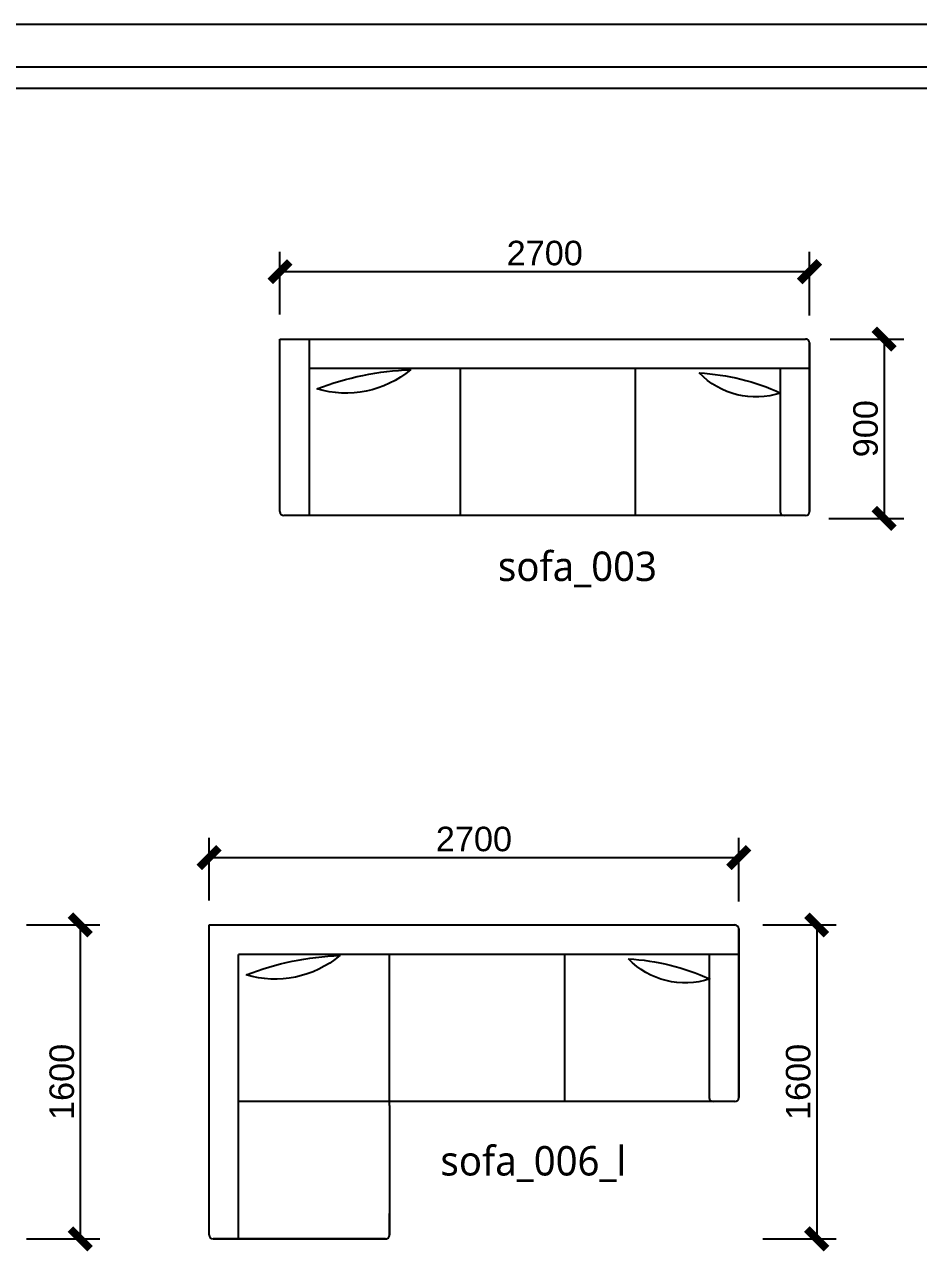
# Model space of a CAD drawing. Extents: x 96704 to 336282, y 34580 to 122302.
# Drawn here: x 125701 to 130258, y 98331 to 104589 of the extents above; entities that cross this region are included whole.
import ezdxf

# ---------------------------------------------------------------- set-up
doc = ezdxf.new("R2010")
doc.units = 0
doc.header["$LTSCALE"] = 1000
doc.header["$MEASUREMENT"] = 0
doc.layers.add('A-WINDOW-门窗', color=153, linetype='Continuous')
doc.layers.add('PM-家具', color=146, linetype='Continuous')
doc.styles.add('ar', font='arial.ttf')
doc.styles.get("Standard").update_dxf_attribs({"font": 'gbenor.shx', "bigfont": 'gbcbig.shx'})
doc.dimstyles.new('1-50', dxfattribs={"dimscale": 50, "dimtxt": 2.5, "dimasz": 2, "dimexe": 2, "dimexo": 2.5, "dimgap": 0.6, "dimtad": 1, "dimdec": 0, "dimrnd": 0.005, "dimzin": 0, "dimdsep": 46, "dimtxsty": 'ar', "dimblk": 'ARCHTICK', "dimcen": 0.125, "dimclrd": 44, "dimclre": 44, "dimclrt": 50, "dimadec": 0, "dimazin": 0, "dimtfac": 1, "dimtdec": 0, "dimtix": 1, "dimtmove": 1, "dimatfit": 3, "dimldrblk": 'DOT', "dimfxl": 1, "dimtvp": 1, "dimtolj": 1, "dimtzin": 0, "dimarcsym": 0})

# ---------------------------------------------------------------- blocks, each defined once
blk = doc.blocks.new('图框2')
at = {"color": 251}
blk.add_line((25026.8, 17757), (372.5, 17757), dxfattribs=at)
blk.add_line((24852.9, 17583.2), (546.3, 17583.2))
blk.add_lwpolyline([(-25.1, 145.5), (25374.5, 145.5), (25374.5, 18104.8), (-25.1, 18104.8)], close=True)
blk = doc.blocks.new('_ArchTick')
at = {"color": 0, "linetype": 'ByBlock', "const_width": 0.4}
blk.add_lwpolyline([(-0.5, -0.5), (0.5, 0.5)], dxfattribs=at)
blk = doc.blocks.new('*D108')
at = {"layer": 'A-WINDOW-门窗', "color": 3, "lineweight": -2, "transparency": 16777216}
for p, q in [((126641.8, 100124.9), (126641.8, 100443.4)), ((129341.8, 100119), (129341.8, 100443.4)), ((126641.8, 100343.4), (129341.8, 100343.4))]:
    blk.add_line(p, q, dxfattribs=at)
at = {"layer": 'Defpoints', "color": 0, "transparency": 16777216}
for p in [(129341.8, 100343.4), (126641.8, 99999.9), (129341.8, 99994)]:
    blk.add_point(p, dxfattribs=at)
at = {"layer": 'A-WINDOW-门窗', "color": 3, "lineweight": -2, "transparency": 16777216, "xscale": 100, "yscale": 100, "zscale": 100, "rotation": 180}
blk.add_blockref('_ArchTick', (126641.8, 100343.4), dxfattribs=at)
at = {"layer": 'A-WINDOW-门窗', "color": 3, "lineweight": -2, "transparency": 16777216, "xscale": 100, "yscale": 100, "zscale": 100}
blk.add_blockref('_ArchTick', (129341.8, 100343.4), dxfattribs=at)
at = {"layer": 'A-WINDOW-门窗', "color": 255, "transparency": 16777216, "insert": (127991.8, 100437.2), "char_height": 125, "width": 376.364, "attachment_point": 5, "style": 'ar'}
blk.add_mtext('\\A1;2700', dxfattribs=at)
blk = doc.blocks.new('_Dot')
at = {"color": 0, "linetype": 'ByBlock', "lineweight": -2}
blk.add_line((-0.5, 0), (-1, 0), dxfattribs=at)
at = {"color": 0, "linetype": 'ByBlock', "const_width": 0.5}
blk.add_lwpolyline([(-0.25, 0, 1), (0.25, 0, 1)], format="xyb", close=True, dxfattribs=at)
blk = doc.blocks.new('*D115')
at = {"layer": 'A-WINDOW-门窗', "color": 3, "lineweight": -2, "transparency": 16777216}
for p, q in [((129464.4, 99999.9), (129839.4, 99999.9)), ((129739.4, 99999.9), (129739.4, 98399.9)), ((129464.4, 98399.9), (129839.4, 98399.9))]:
    blk.add_line(p, q, dxfattribs=at)
at = {"layer": 'Defpoints', "color": 0, "transparency": 16777216}
for p in [(129339.4, 99999.9), (129339.4, 98399.9), (129739.4, 98399.9)]:
    blk.add_point(p, dxfattribs=at)
at = {"layer": 'A-WINDOW-门窗', "color": 3, "lineweight": -2, "transparency": 16777216, "xscale": 100, "yscale": 100, "zscale": 100}
for p, rotation in [((129739.4, 99999.9), 90), ((129739.4, 98399.9), 270)]:
    blk.add_blockref('_ArchTick', p, dxfattribs=dict(at, rotation=rotation))
at = {"layer": 'A-WINDOW-门窗', "color": 255, "transparency": 16777216, "insert": (129645.6, 99199.9), "char_height": 125, "attachment_point": 5, "rotation": 90, "style": 'ar'}
blk.add_mtext('\\A1;1600', dxfattribs=at)
blk = doc.blocks.new('*D117')
at = {"layer": 'A-WINDOW-门窗', "color": 3, "lineweight": -2, "transparency": 16777216}
for p, q in [((127002.9, 103111.3), (127002.9, 103429.8)), ((129702.9, 103105.4), (129702.9, 103429.8)), ((127002.9, 103329.8), (129702.9, 103329.8))]:
    blk.add_line(p, q, dxfattribs=at)
at = {"layer": 'Defpoints', "color": 0, "transparency": 16777216}
for p in [(129702.9, 103329.8), (127002.9, 102986.3), (129702.9, 102980.4)]:
    blk.add_point(p, dxfattribs=at)
at = {"layer": 'A-WINDOW-门窗', "color": 3, "lineweight": -2, "transparency": 16777216, "xscale": 100, "yscale": 100, "zscale": 100, "rotation": 180}
blk.add_blockref('_ArchTick', (127002.9, 103329.8), dxfattribs=at)
at = {"layer": 'A-WINDOW-门窗', "color": 3, "lineweight": -2, "transparency": 16777216, "xscale": 100, "yscale": 100, "zscale": 100}
blk.add_blockref('_ArchTick', (129702.9, 103329.8), dxfattribs=at)
at = {"layer": 'A-WINDOW-门窗', "color": 255, "transparency": 16777216, "insert": (128352.9, 103423.6), "char_height": 125, "width": 376.364, "attachment_point": 5, "style": 'ar'}
blk.add_mtext('\\A1;2700', dxfattribs=at)
blk = doc.blocks.new('*D125')
at = {"layer": 'A-WINDOW-门窗', "color": 3, "lineweight": -2, "transparency": 16777216}
for p, q in [((125709.9, 99999.9), (126084.9, 99999.9)), ((125984.9, 99999.9), (125984.9, 98399.9)), ((125709.9, 98399.9), (126084.9, 98399.9))]:
    blk.add_line(p, q, dxfattribs=at)
at = {"layer": 'Defpoints', "color": 0, "transparency": 16777216}
for p in [(125584.9, 99999.9), (125584.9, 98399.9), (125984.9, 98399.9)]:
    blk.add_point(p, dxfattribs=at)
at = {"layer": 'A-WINDOW-门窗', "color": 3, "lineweight": -2, "transparency": 16777216, "xscale": 100, "yscale": 100, "zscale": 100}
for p, rotation in [((125984.9, 99999.9), 90), ((125984.9, 98399.9), 270)]:
    blk.add_blockref('_ArchTick', p, dxfattribs=dict(at, rotation=rotation))
at = {"layer": 'A-WINDOW-门窗', "color": 255, "transparency": 16777216, "insert": (125891.1, 99199.9), "char_height": 125, "attachment_point": 5, "rotation": 90, "style": 'ar'}
blk.add_mtext('\\A1;1600', dxfattribs=at)
blk = doc.blocks.new('*D128')
at = {"layer": 'A-WINDOW-门窗', "color": 3, "lineweight": -2, "transparency": 16777216}
for p, q in [((129807.9, 102986.3), (130182.9, 102986.3)), ((130082.9, 102986.3), (130082.9, 102072.1)), ((129802.1, 102072.1), (130182.9, 102072.1))]:
    blk.add_line(p, q, dxfattribs=at)
at = {"layer": 'Defpoints', "color": 0, "transparency": 16777216}
for p in [(129682.9, 102986.3), (129677.1, 102072.1), (130082.9, 102072.1)]:
    blk.add_point(p, dxfattribs=at)
at = {"layer": 'A-WINDOW-门窗', "color": 3, "lineweight": -2, "transparency": 16777216, "xscale": 100, "yscale": 100, "zscale": 100}
for p, rotation in [((130082.9, 102986.3), 90), ((130082.9, 102072.1), 270)]:
    blk.add_blockref('_ArchTick', p, dxfattribs=dict(at, rotation=rotation))
at = {"layer": 'A-WINDOW-门窗', "color": 255, "transparency": 16777216, "insert": (129989.1, 102529.2), "char_height": 125, "attachment_point": 5, "rotation": 90, "style": 'ar'}
blk.add_mtext('\\A1;900', dxfattribs=at)

msp = doc.modelspace()

# ---------------------------------------------------------------- linework, layer by layer
at = {"layer": 'PM-家具'}
for p, q in [((127002.9, 102986.3), (129682.9, 102986.3)), ((127002.9, 102106.3), (127002.9, 102986.3)), ((127152.9, 102086.3), (127152.9, 102986.3)), ((129702.9, 102966.3), (129702.9, 102106.3)), ((129702.9, 102106.3), (129702.9, 102966.3)), ((129702.9, 102836.3), (127152.9, 102836.3)), ((127922.9, 102086.3), (127922.9, 102836.3)), ((128814.7, 102836.3), (128814.7, 102736.3)), ((129552.9, 102836.3), (129552.9, 102106.3)), ((128814.7, 102736.3), (128814.7, 102086.3)), ((127922.9, 102086.3), (127022.9, 102086.3)), ((129682.9, 102086.3), (127922.9, 102086.3)), ((129682.9, 102086.3), (129572.9, 102086.3)), ((126641.8, 99999.9), (129321.8, 99999.9)), ((126641.8, 98419.9), (126641.8, 99999.9)), ((129341.8, 99979.9), (129341.8, 99119.9)), ((129341.8, 99119.9), (129341.8, 99979.9)), ((129341.8, 99849.9), (126791.8, 99849.9)), ((126791.8, 98399.9), (126791.8, 99849.9)), ((127561.8, 99079.9), (127561.8, 99849.9)), ((128453.5, 99849.9), (128453.5, 99749.9)), ((129191.8, 99849.9), (129191.8, 99119.9)), ((128453.5, 99749.9), (128453.5, 99099.9)), ((127561.8, 99099.9), (126791.8, 99099.9)), ((129321.8, 99099.9), (127561.8, 99099.9)), ((127561.8, 99079.9), (127561.8, 98419.9)), ((129321.8, 99099.9), (129211.8, 99099.9)), ((127561.8, 98419.9), (127561.8, 98529.9)), ((126661.8, 98399.9), (127541.8, 98399.9)), ((127541.8, 98399.9), (126661.8, 98399.9))]:
    msp.add_line(p, q, dxfattribs=at)
for points in [[(127191.5, 102731.8, -0.083637), (127669.3, 102829.9, -0.251952)], [(129140.8, 102813.1, -0.095562), (129555.4, 102710.9, -0.287875)], [(126830.4, 99745.4, -0.083637), (127308.2, 99843.5, -0.251952)], [(128779.7, 99826.7, -0.095562), (129194.2, 99724.5, -0.287875)]]:
    msp.add_lwpolyline(points, format="xyb", close=True, dxfattribs=at)
for centre, start, end in [((129682.9, 102966.3), 0, 90), ((127022.9, 102106.3), 180, 270), ((129572.9, 102106.3), 180, 270), ((129682.9, 102106.3), 270, 0), ((129682.9, 102106.3), 270, 0), ((129321.8, 99979.9), 0, 90), ((129211.8, 99119.9), 180, 270), ((129321.8, 99119.9), 270, 0), ((129321.8, 99119.9), 270, 0), ((126661.8, 98419.9), 180, 270), ((127541.8, 98419.9), 270, 0), ((127541.8, 98419.9), 270, 0.0002)]:
    msp.add_arc(centre, 20, start, end, dxfattribs=at)

# ---------------------------------------------------------------- block references
at = {"xscale": 0.6263055771723246, "yscale": 0.6263055771723246, "zscale": 0.6263055771723246}
msp.add_blockref('图框2', (117338.5, 93249.8), dxfattribs=at)

# ---------------------------------------------------------------- texts
at = {"char_height": 150, "width": 1434.402, "attachment_point": 1}
for s, insert in [('{\\fMicrosoft YaHei|b0|i0|c134|p34;sofa_003}', (128114.4, 101902.9)), ('{\\fMicrosoft YaHei|b0|i0|c134|p34;sofa_006_l}', (127821.4, 98872.8))]:
    msp.add_mtext(s, dxfattribs=dict(at, insert=insert))

# ---------------------------------------------------------------- dimensions: what is measured, and where the dimension line sits
at = {"layer": 'A-WINDOW-门窗', "color": 9}
for base, p1, p2, picture, middle in [((129702.9, 103329.8), (127002.9, 102986.3), (129702.9, 102980.4), '*D117', (128352.9, 103423.6)), ((129341.8, 100343.4), (126641.8, 99999.9), (129341.8, 99994), '*D108', (127991.8, 100437.2))]:
    dim = msp.add_linear_dim(base=base, p1=p1, p2=p2, text='2700', dimstyle='1-50', override={"dimclrd": 3, "dimclre": 3, "dimclrt": 255}, dxfattribs=at)
    dim.commit()
    dim.dimension.update_dxf_attribs({"geometry": picture, "text_midpoint": middle})
dim = msp.add_linear_dim(base=(130082.9, 102072.1), p1=(129682.9, 102986.3), p2=(129677.1, 102072.1), angle=90, text='900', dimstyle='1-50', override={"dimclrd": 3, "dimclre": 3, "dimclrt": 255}, dxfattribs=at)
dim.commit()
dim.dimension.update_dxf_attribs({"geometry": '*D128', "text_midpoint": (129989.1, 102529.2)})
for base, p1, p2, picture, middle in [((125984.9, 98399.9), (125584.9, 99999.9), (125584.9, 98399.9), '*D125', (125891.1, 99199.9)), ((129739.4, 98399.9), (129339.4, 99999.9), (129339.4, 98399.9), '*D115', (129645.6, 99199.9))]:
    dim = msp.add_linear_dim(base=base, p1=p1, p2=p2, angle=90, dimstyle='1-50', override={"dimclrd": 3, "dimclre": 3, "dimclrt": 255}, dxfattribs=at)
    dim.commit()
    dim.dimension.update_dxf_attribs({"geometry": picture, "text_midpoint": middle})

doc.saveas('drawing.dxf')
